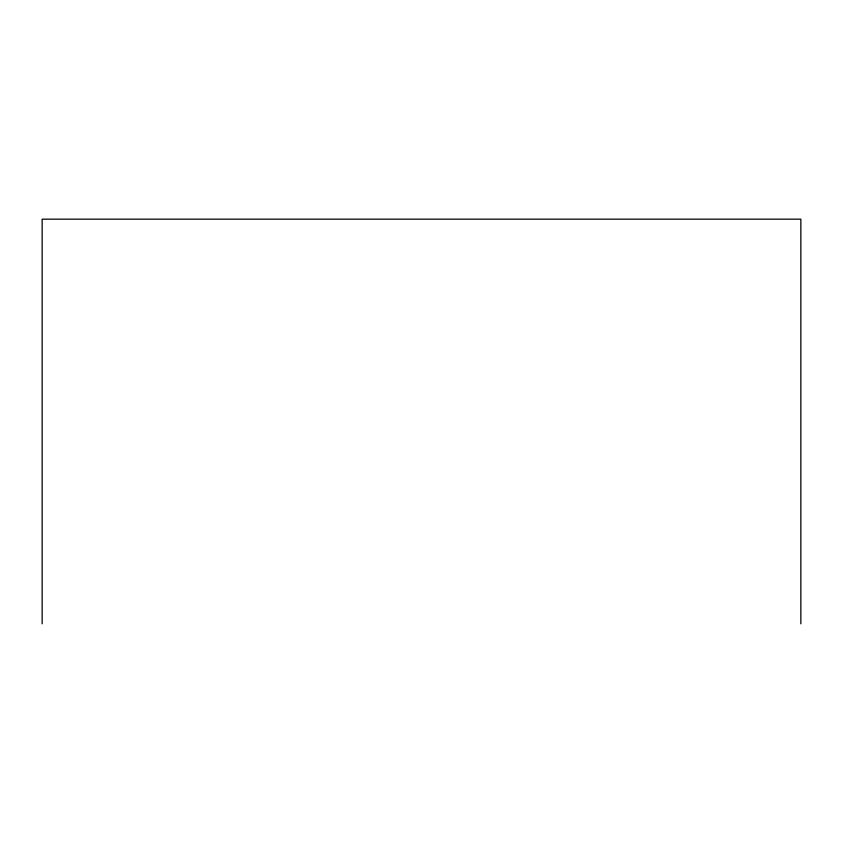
<?xml version="1.0" encoding="UTF-8"?>
<svg xmlns="http://www.w3.org/2000/svg" width="843" height="843" viewBox="0 0 843 843"><rect width="100%" height="100%" fill="white"/><g stroke="black" fill="none" stroke-linecap="round" stroke-linejoin="round"><path stroke-width="1.26" d="M800.85 623.831L800.85 219.169L42.15 219.169L42.15 623.831"/></g></svg>
